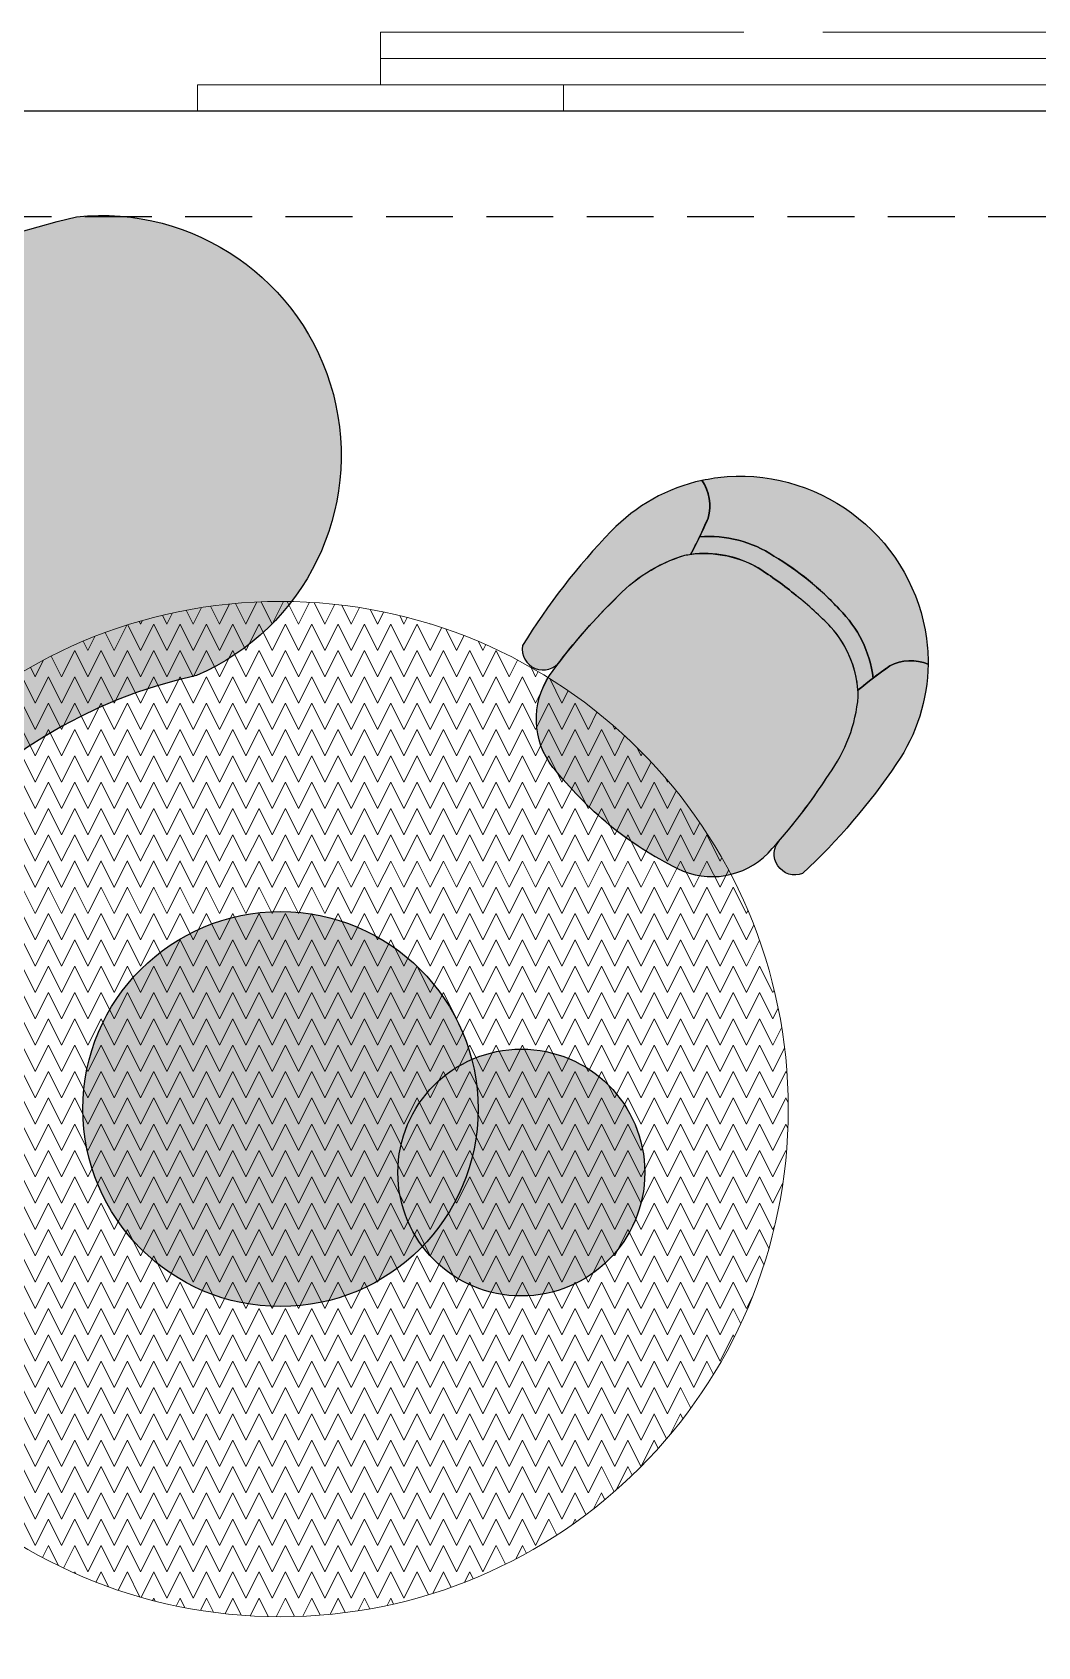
# Model space of a CAD drawing. Header units: millimetres. Extents: x 307301 to 459443, y -2888111 to -2805601.
# Drawn here: x 443882 to 445790, y -2870915 to -2867850 of the extents above; entities that cross this region are included whole.
import ezdxf

# ---------------------------------------------------------------- set-up
doc = ezdxf.new("R2010")
doc.units = ezdxf.units.MM
doc.header["$LTSCALE"] = 10
doc.header["$MEASUREMENT"] = 0
for name, pattern in [('9276_P0_Base$0$HIDDEN', [0.375, 0.25, -0.125]), ('DASHED', [19.049999999999997, 12.7, -6.349999999999998]), ('HIDDEN', [9.524999999999999, 6.35, -3.175])]:
    doc.linetypes.add(name, pattern=pattern)
for name, color, linetype in [('BMA  furniture', 6, 'Continuous'), ('BMA FURNITURE', 6, 'Continuous'), ('HATCH', 252, 'Continuous'), ('PDA FURNITURE', 6, 'Continuous')]:
    doc.layers.add(name, color=color, linetype=linetype)
for name, color, linetype, lineweight in [('Bma-Furniture Hatch', 6, 'Continuous', 9), ('DOTTED', 7, 'DASHED', 5), ('wall', 8, 'Continuous', 15), ('WIN', 5, 'Continuous', 9)]:
    doc.layers.add(name, color=color, linetype=linetype, lineweight=lineweight)
doc.layers.add('FURNITUURE HATCH', color=7, linetype='Continuous', lineweight=0, true_color=0xffffff)

# ---------------------------------------------------------------- blocks, each defined once
blk = doc.blocks.new('RHEH')
at = {"layer": 'FURNITUURE HATCH', "true_color": 0xffffff}
h = blk.add_hatch(color=7, dxfattribs=at)
h.dxf.hatch_style = 1
edge = h.paths.add_edge_path()
edge.add_arc((1625547.607341439, 858102.9795582141), 547.8417148053695, -359.45177661858634, -351.07817610316647, ccw=False)
edge.add_arc((1625547.610771556, 858102.6325665019), 547.8417148154238, -367.82545605712323, -359.415484872566, ccw=False)
edge.add_arc((1625868.047841163, 858047.4530205571), 223.148801800816, -403.0994944112713, -364.9906050863775, ccw=False)
edge.add_arc((1625849.124642745, 857103.8964982135), 811.7205600410317, -282.9465422686336, -280.3237409277077)
edge.add_arc((1625851.625832933, 858049.2402804568), 204.888651805108, -405.7508560549304, -368.6351485722549)
edge.add_arc((1625372.705545267, 858093.8829401243), 685.6454284019995, -366.3139728198897, -358.8605490772602)
edge.add_arc((1625372.570156654, 858108.0322095323), 685.6454283853017, -360.0430041573802, -352.5895804147411)
edge.add_arc((1625850.548497499, 858161.831044703), 204.8886518061982, -350.2684046627363, -313.0353900287047)
edge.add_arc((1625829.954870418, 859107.3016131751), 811.7205600455007, -438.6016306676837, -435.9570109652958)
edge.add_arc((1625866.929971494, 858164.2799590225), 223.1488018022096, -353.9129481487, -315.8040588238034, ccw=False)
edge = h.paths.add_edge_path()
edge.add_arc((1625903.102099728, 858116.2553540608), 340.5429058671199, -316.10297490538187, -307.891903946771, ccw=False)
edge.add_arc((1625890.695755925, 858107.1784404775), 355.7823381911832, -359.5992855440478, -316.4349497151062, ccw=False)
edge.add_arc((1625890.717661805, 858105), 355.7823381938132, -402.4688540281561, -359.2484475813701, ccw=False)
edge.add_arc((1625903.294374461, 858096.1610017684), 340.542905856937, -411.0116492894325, -402.80057833072533, ccw=False)
edge.add_arc((1626037.141664317, 857807.650971412), 83.86201002422787, -343.5022653137745, -292.0689017456561)
edge.add_arc((1625849.124642763, 857103.8964982172), 811.7205600321012, -285.690748629173, -282.9465422675001)
edge.add_arc((1625868.047841163, 858047.4530205571), 223.1488018009854, -403.0994944111982, -364.9906050863565)
edge.add_arc((1625547.610771556, 858102.6325665019), 547.8417148154238, -367.8254560571232, -359.4154848725661)
edge.add_arc((1625547.607341439, 858102.9795582141), 547.8417148053707, -359.4517766185862, -351.0781761031666)
edge.add_arc((1625866.929971493, 858164.279959023), 223.1488018028287, -353.9129481487471, -315.8040588239811)
edge.add_arc((1625829.954870434, 859107.3016131702), 811.7205600358053, -435.9570109663092, -433.2128046046473)
edge.add_arc((1626031.404116419, 858407.2737849839), 83.8620100227398, -426.8346514897074, -375.4012879215982)
edge = h.paths.add_edge_path()
edge.add_arc((1626031.404116419, 858407.2737849839), 83.86201002251889, -426.8346514895411, -375.40128792145947, ccw=False)
edge.add_arc((1625829.954870436, 859107.3016131686), 811.7205600339311, -435.95701096642097, -433.21280460471155, ccw=False)
edge.add_arc((1625829.954870418, 859107.3016131746), 811.7205600443089, -438.60163066772, -435.9570109653074, ccw=False)
edge.add_arc((1625850.548497489, 858161.8310447019), 204.8886518143033, -313.0353900309632, -309.8191829725505)
edge.add_arc((1625818.749270992, 858072.1644119667), 295.9669848359914, -303.4183232115487, -272.5112709217773)
edge.add_arc((1625718.739108032, 857321.2219851539), 1052.705243221662, -276.160952250531, -267.6861765613639)
edge.add_arc((1625672.831860576, 858412.2402262038), 39.31913053280312, -544.3576594327454, -445.0297864403599, ccw=False)
edge.add_arc((1625672.831860576, 858412.2402262038), 39.31913053277786, -240.36785090989588, -184.3576594327517, ccw=False)
edge.add_line((1625653.391315886, 858446.4171079809), (1625747.893392441, 858456.5208646433))
edge.add_arc((1625833.53559219, 857205.8741297487), 1253.575622720826, -274.2986101553905, -266.0825963378559, ccw=False)
edge.add_arc((1625903.102099736, 858116.2553540631), 340.542905860918, -307.8919039459977, -274.1078818324744, ccw=False)
edge = h.paths.add_edge_path()
edge.add_arc((1626037.141664318, 857807.6509714117), 83.86201002408212, -343.5022653139645, -292.06890174586806, ccw=False)
edge.add_arc((1625903.294374459, 858096.1610017698), 340.5429058600573, -444.79567140272366, -411.0116492892006, ccw=False)
edge.add_arc((1625815.560454552, 858986.7290933842), 1235.415406668307, -457.246089666172, -444.49000568074246, ccw=False)
edge.add_arc((1625678.540321287, 857795.7112501364), 39.31913053268589, -517.9884741633982, -478.57117264645524, ccw=False)
edge.add_arc((1625678.540321287, 857795.7112501364), 39.31913053240842, -556.2402048815105, -517.9884741632276, ccw=False)
edge.add_arc((1625678.540321287, 857795.7112501371), 39.31913053269079, -273.90923711614175, -196.240204881193, ccw=False)
edge.add_arc((1625702.583294344, 858940.4227482125), 1105.690234846576, -451.1070446574697, -443.0309432973713)
edge.add_arc((1625818.116618532, 858138.2820031671), 295.9669848367022, -446.3922823124472, -415.4852300226732)
edge.add_arc((1625851.625832939, 858049.2402804599), 204.8886518034184, -409.0843702663165, -405.7508560565143)
edge.add_arc((1625849.124642757, 857103.8964982159), 811.720560034959, -285.6907486295736, -280.32374092692555, ccw=False)
h = blk.add_hatch(color=7, dxfattribs=at)
h.dxf.hatch_style = 1
h.paths.add_polyline_path([(1625707.924297044, 858373.5985840189, -0.1342233641790795), (1625773.913297435, 858318.6197784629), (1625838.700602895, 858227.1707307503, -0.1585586596775983), (1625851.605770521, 858194.3674702535), (1625852.466155824, 858105.5488575955), (1625853.305511126, 858016.7300437097, -0.1585586596775975), (1625841.030411188, 857983.6858434284), (1625776.711249732, 857889.1116582497, -0.1306301963595163), (1625713.080011456, 857834.7823390556, -0.0148267348820988), (1625647.532639307, 857836.1038084084, -0.3234058185253189), (1625515.149480846, 857950.035426385, -0.0494715039558301), (1625496.508793571, 858102.1428457205, -0.0494715039557196), (1625512.235425636, 858254.579112018, -0.3234058185259197), (1625642.414213411, 858371.0230789382, -0.0148267348944994)])
h.paths.add_polyline_path([(1625981.752406157, 858319.199701024, -0.1783487233010878), (1626052.488884994, 858196.4639703305, -0.0325331667068631), (1626058.215391913, 858107.5175887106, -0.032533166706863), (1626054.191961498, 858018.4779138851, -0.1783487233010901), (1625985.81703644, 857894.4110825006, -0.1356809773333416), (1625836.740326912, 857842.9015474848, -0.028042217293181), (1625713.080011457, 857834.7823390549, 0.1306301963578238), (1625776.711249732, 857889.1116582497), (1625841.03041119, 857983.6858434284, 0.1585586596660644), (1625853.305511126, 858016.7300437097), (1625852.466155824, 858105.5488575955), (1625851.605770521, 858194.3674702526, 0.1585586596664641), (1625838.700602897, 858227.1707307496), (1625773.913297411, 858318.6197784974, 0.1342233641137219), (1625707.924297043, 858373.5985840189, -0.0280422172812107), (1625831.717334943, 858367.847156526, -0.1356809773333576)])
at = {"layer": 'BMA FURNITURE'}
for points in [[(1625981.883467672, 858319.2469966915, -0.0145462254838348), (1625990.807247275, 858311.3459566354, 0.0234222706124183), (1626064.53520502, 858329.8216728126, 0.2282654734390454), (1626112.429479281, 858384.6206490274, 0.1484877067728579), (1625927.715599559, 858455.656500469, 0.0557164631427004), (1625653.391315886, 858446.4171079809, 0.805012977110082), (1625676.23838503, 858373.0689405857, -0.0352532331114509), (1625831.878541576, 858367.9873256641, -0.1356809773333568)], [(1626148.492929271, 858352.3756867573, -0.1905989299816858), (1626246.469392952, 858109.6666859479, -0.1908524838212776), (1626153.158539134, 857864.7795635711, -0.0358428932926384), (1626117.551156172, 857831.46588995, 0.2282654734390754), (1626068.650409308, 857885.3686380934, 0.0119744313680869), (1626030.984023744, 857894.9827344317, 0.1678310722913449), (1626090.35068046, 858028.040772212, 0.0365529915137655), (1626095.427305695, 858107.8736544577, 0.0367119014572122), (1626088.820645429, 858187.9425152298, 0.1678310722911655), (1626026.918734853, 858319.8401831947, 0.0119744313680668), (1626064.394253784, 858330.1732819919, 0.2282654734390519), (1626112.254594253, 858385.0018977977, -0.035842893292643)], [(1626088.820645429, 858187.9425152298, -0.0365529915137654), (1626095.423978317, 858108.2213937764, -0.0367119014572131), (1626090.35068046, 858028.040772212, -0.1678310722913455), (1626030.984023744, 857894.9827344317, 0.0114446293877493), (1625994.592986707, 857902.4760048981, 0.1633786444782936), (1626054.191961498, 858018.4779138851, 0.0325331667068633), (1626058.215391913, 858107.5175887106, 0.032533166706862), (1626052.488884994, 858196.4639703305, 0.1639042000520175), (1625990.374751168, 858311.5907803597, 0.0115398425223175), (1626026.918734853, 858319.8401831947, -0.1678310722914301)], [(1625985.81703644, 857894.4110825006, 0.0145462254838348), (1625994.592986707, 857902.4760048981, -0.0234222706124183), (1626068.650409308, 857885.3686380934, -0.2282654734390454), (1626117.551156172, 857831.46588995, -0.1484877067728579), (1625934.184278142, 857757.0219674751, -0.0557164631427004), (1625659.735944915, 857761.180257462, -0.805012977110082), (1625681.22094762, 857834.9388968705, 0.0352532331114509), (1625836.740326912, 857842.9015474848, 0.1356809773333568)]]:
    blk.add_lwpolyline(points, format="xyb", close=True, dxfattribs=at)
at = {"layer": 'BMA FURNITURE', "color": 3}
for points in [[(1626112.254594253, 858385.0018977977, -0.2282654734384669), (1626064.394253784, 858330.1732819919, -0.0235175236137687), (1625990.374751168, 858311.5907803597, 10.45864254652657)], [(1626117.551156172, 857831.46588995, 0.2282654734384669), (1626068.650409308, 857885.3686380934, 0.0234222706124653), (1625994.592986707, 857902.4760048981, -10.45864254652657)]]:
    blk.add_lwpolyline(points, format="xyb", dxfattribs=at)
at = {"layer": 'BMA FURNITURE'}
for points in [[(1625496.508127484, 858101.9689537557, -0.0495276412744111), (1625512.235425636, 858254.579112018, -0.3234058185259048), (1625642.414213411, 858371.0230789382, -0.0428867834073368), (1625831.717334943, 858367.847156526, -0.1356809773333575), (1625981.752406157, 858319.199701024, -0.178348723301085), (1626052.488884994, 858196.4639703305, -0.0325331667076973), (1626058.215391911, 858107.5175887088, 0.0051594793841263)], [(1626026.918734853, 858319.8401831947, -0.1678310722914932), (1626088.820645429, 858187.9425152298, -0.0365529915137647), (1626095.423978317, 858108.2213937764, 1.00000000002299)], [(1625496.504800106, 858102.3166930992, 0.0495276412744111), (1625515.149480846, 857950.035426385, 0.3234058185259048), (1625647.532639307, 857836.1038084084, 0.0428867834073368), (1625836.740326912, 857842.9015474848, 0.1356809773333575), (1625985.81703644, 857894.4110825006, 0.178348723301085), (1626054.191961498, 858018.4779138851, 0.0325331667076973), (1626058.215391911, 858107.5175887127, -0.0051594793841263)], [(1626030.984023744, 857894.9827344317, 0.1678310722914932), (1626090.35068046, 858028.040772212, 0.0365529915137647), (1626095.427305695, 858107.8736544577, -1.00000000002299)]]:
    blk.add_lwpolyline(points, format="xyb", dxfattribs=at)

msp = doc.modelspace()

# ---------------------------------------------------------------- hatches: boundary and pattern name
at = {"layer": 'Bma-Furniture Hatch', "true_color": 0xffffff}
h = msp.add_hatch(color=7, dxfattribs=at)
h.dxf.hatch_style = 1
edge = h.paths.add_edge_path()
edge.add_arc((443013.3703213268, -2869843.835555657), 454.7119564141939, 182.5428842763029, 346.61150969026534, ccw=False)
edge.add_arc((444393.129525164, -2869988.042984441), 1838.212737039425, 103.456470000884, 176.1310352222835, ccw=False)
edge.add_arc((444012.3828978273, -2868653.369384803), 455.5077511620669, -66.56635323076608, 95.92462285289571, ccw=False)
edge.add_arc((444393.1295251638, -2869988.042984441), 938.2127370388205, 102.2830869491176, 177.6226473989718)
at = {"layer": 'HATCH', "true_color": 0xffffff}
h = msp.add_hatch(color=7, dxfattribs=at)
edge = h.paths.add_edge_path()
edge.add_arc((444352.7594559023, -2869894.520291408), 374.9999999999999, 0, 360)
h = msp.add_hatch(color=7, dxfattribs=at)
edge = h.paths.add_edge_path()
edge.add_arc((444809.8717226617, -2870015.075584907), 234.3749999999999, 0, 360)
at = {"layer": 'wall', "true_color": 0xd0c9c3}
h = msp.add_hatch(dxfattribs=at)
h.set_pattern_fill('POINERI2', color=9, scale=100, pattern_type=2)
h.set_pattern_definition([(63.434949, (445487.0104646452, -2859573.557002172), (-3.653336068665247e-05, 100.0000180003565), [55.90169999999998, -167.7050999999999]), (296.565051, (445512.0104646452, -2859523.557002172), (3.653336075326585e-05, 100.0000180003565), [55.9017, -167.7051]), (63.434949, (445437.0104646452, -2859573.557002172), (-3.653336068665247e-05, 100.0000180003565), [55.90169999999998, -167.7050999999999]), (296.565051, (445462.0104646452, -2859523.557002172), (3.653336075326585e-05, 100.0000180003565), [55.9017, -167.7051]), (296.565051, (445512.0104646452, -2859573.557002172), (3.653336075326585e-05, 100.0000180003565), [55.9017, -167.7051]), (63.434949, (445487.0104646452, -2859623.557002172), (-3.653336068665247e-05, 100.0000180003565), [55.90169999999998, -167.7050999999999]), (296.565051, (445462.0104646452, -2859573.557002172), (3.653336075326585e-05, 100.0000180003565), [55.9017, -167.7051]), (63.434949, (445437.0104646452, -2859623.557002172), (-3.653336068665247e-05, 100.0000180003565), [55.90169999999998, -167.7050999999999])])
edge = h.paths.add_edge_path()
edge.add_arc((444352.7594559023, -2869894.520291408), 963.9114047041516, 0, 360)

# ---------------------------------------------------------------- linework, layer by layer
at = {"layer": 'BMA  furniture', "color": 3, "linetype": 'HIDDEN', "ltscale": 2, "elevation": 2.980013874553933e-10}
msp.add_lwpolyline([(442457.5324412091, -2868199.966447212), (449017.5324412091, -2868199.966447234)], dxfattribs=at)
at = {"layer": 'BMA FURNITURE', "color": 6}
for centre, radius in [((444352.7594559023, -2869894.520291408), 374.9999999999999), ((444809.8717226617, -2870015.075584907), 234.3749999999999)]:
    msp.add_circle(centre, radius, dxfattribs=at)
at = {"layer": 'DOTTED', "color": 0, "linetype": '9276_P0_Base$0$HIDDEN', "ltscale": 50}
msp.add_line((442457.5324412091, -2867999.966447212), (449117.5324412091, -2867999.966447235), dxfattribs=at)
at = {"layer": 'PDA FURNITURE', "elevation": 0.05547479569909773}
msp.add_lwpolyline([(453837.532441211, -2875069.96644722), (450017.4926272596, -2875065.032616334), (450017.4926272596, -2869904.96180046), (449017.5324412091, -2869904.96180046), (449017.5324412091, -2867999.966447234), (442457.5324412096, -2867999.966447234), (442457.5324412096, -2869904.964031461), (441957.5324412096, -2869904.964031461), (441957.5324412096, -2868304.961800447), (440447.5324412105, -2868304.961800447), (440447.5324412105, -2872494.724934936), (441142.3608351872, -2872494.724934936), (441142.3608351872, -2872914.961800447), (438987.532441211, -2872909.966447222), (438987.532441211, -2877179.966447221), (440565.9306420615, -2877179.939211747), (440565.9306420615, -2877329.966447222), (439587.5324412111, -2877329.966447222), (439587.5324412131, -2878859.966447222), (441142.5340654492, -2878859.966447222), (441142.5340654492, -2879219.961800447)], dxfattribs=at)
at = {"layer": 'PDA FURNITURE'}
msp.add_lwpolyline([(443455.7243037864, -2869949.125239426, -0.8698125803355088), (442559.1061225661, -2869864.009822194, -0.3281769040149934), (443965.365387446, -2868200.294705433, -0.8577924694941326), (444193.5323044103, -2869071.30742311, 0.3411074284344146)], format="xyb", close=True, dxfattribs=at)
at = {"layer": 'wall', "color": 251, "true_color": 0x72665a}
msp.add_circle((444352.7594559023, -2869894.520291408), 963.9114047041516, dxfattribs=at)
at = {"layer": 'WIN', "ltscale": 50}
for p, q in [((445232.5126150002, -2867849.966447212, 0.05547479540109634), (444542.5324412091, -2867849.966447212)), ((444542.5324412091, -2867849.966447212), (444542.5324412091, -2867949.966447212)), ((445382.5126150012, -2867849.966447212, 0.05547479540109634), (446320.0324412101, -2867849.966447212)), ((445232.5126150002, -2867899.966447212, 0.05547479540109634), (444542.5324412091, -2867899.966447212)), ((445232.5126150002, -2867899.966447212), (446170.0324412091, -2867899.966447212, -0.05547479480509357)), ((445232.5126150002, -2867949.966447212), (446786.2824412101, -2867949.966447212))]:
    msp.add_line(p, q, dxfattribs=at)
at = {"layer": 'WIN', "ltscale": 50, "elevation": 2.980013874553933e-10}
msp.add_lwpolyline([(445232.5126150002, -2867949.966447212), (444195.0324412091, -2867949.966447212), (444195.0324412091, -2867999.966447212), (444890.0324412091, -2867999.966447212), (444890.0324412091, -2867949.966447212)], dxfattribs=at)

# ---------------------------------------------------------------- block references
at = {"layer": 'BMA  furniture', "rotation": 50.3211995678879}
msp.add_blockref('RHEH', (67551.31072189234, -4668279.203120707), dxfattribs=at)

doc.saveas('drawing.dxf')
